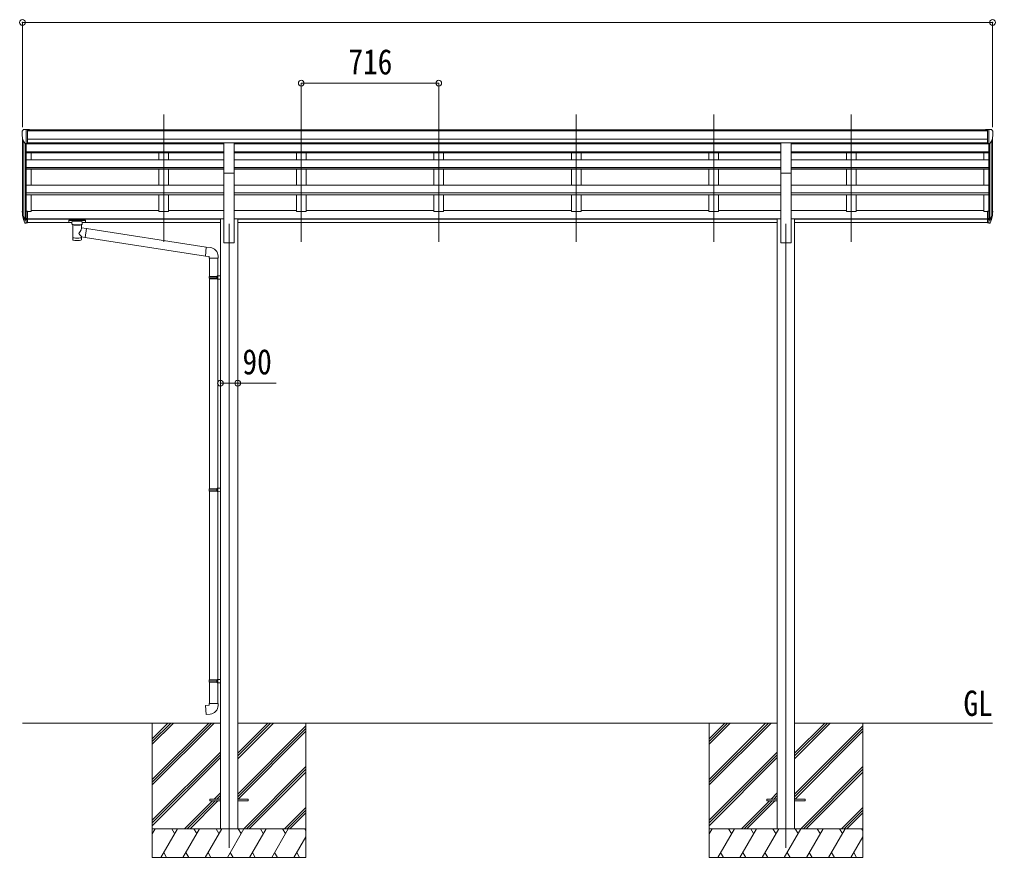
# Model space of a CAD drawing. Units: millimetres at full size, sheet at 1:30. Extents: x -8385 to 8479, y -5853 to 5787.
# Drawn here: x -241 to 4841, y -3345 to 1018 of the extents above; entities that cross this region are included whole.
import ezdxf
from ezdxf.enums import TextEntityAlignment as Align

# ---------------------------------------------------------------- set-up
doc = ezdxf.new("R2010")
doc.units = ezdxf.units.MM
doc.header["$LTSCALE"] = 30
doc.header["$PDMODE"] = 32
doc.header["$PDSIZE"] = 30
for name, color, linetype, lineweight in [('0-0_0', 7, 'Continuous', 9), ('0-1_本体', 4, 'Continuous', 9), ('0-2_部品', 7, 'Continuous', 9), ('0-8_PARTS2', 2, 'Continuous', 9), ('0-A_寸法', 6, 'Continuous', 9)]:
    doc.layers.add(name, color=color, linetype=linetype, lineweight=lineweight)
doc.styles.add('ＭＳ ゴシック', font='')
doc.styles.get('ＭＳ ゴシック').set_extended_font_data('MS Gothic')

msp = doc.modelspace()

# ---------------------------------------------------------------- linework, layer by layer
at = {"layer": '0-0_0'}
for p, q in [((-225.87, -2645.47), (804.93, -2645.47)), ((450.13, -2645.47), (450.13, -3345.47)), ((450.13, -2939.65), (744.31, -2645.47)), ((450.13, -2953.79), (758.45, -2645.47)), ((450.13, -2967.93), (772.6, -2645.47)), ((450.13, -2755.8), (560.46, -2645.47)), ((450.13, -2741.66), (546.32, -2645.47)), ((450.13, -2727.52), (532.18, -2645.47)), ((895.33, -2645.47), (3704.93, -2645.47)), ((895.33, -2831.1), (1080.96, -2645.47)), ((895.33, -2816.96), (1066.82, -2645.47)), ((895.33, -2802.82), (1052.68, -2645.47)), ((895.33, -3014.95), (1250.13, -2660.15)), ((895.33, -3029.09), (1250.13, -2674.29)), ((897.59, -3040.97), (1250.13, -2688.44)), ((1250.13, -2645.47), (1250.13, -3345.47)), ((3350.13, -2645.47), (3350.13, -3345.47)), ((3350.13, -2939.65), (3644.31, -2645.47)), ((3350.13, -2953.79), (3658.45, -2645.47)), ((3350.13, -2967.93), (3672.6, -2645.47)), ((3350.13, -2755.8), (3460.46, -2645.47)), ((3350.13, -2741.66), (3446.32, -2645.47)), ((3350.13, -2727.52), (3432.18, -2645.47)), ((3795.33, -2645.47), (4826.13, -2645.47)), ((3795.33, -2831.1), (3980.96, -2645.47)), ((3795.33, -2816.96), (3966.82, -2645.47)), ((3795.33, -2802.82), (3952.68, -2645.47)), ((3795.33, -3014.95), (4150.13, -2660.15)), ((3795.33, -3029.09), (4150.13, -2674.29)), ((3797.59, -3040.97), (4150.13, -2688.44)), ((4150.13, -2645.47), (4150.13, -3345.47)), ((450.13, -3151.78), (804.93, -2796.98)), ((450.13, -3165.92), (804.93, -2811.13)), ((450.13, -3180.07), (804.93, -2825.27)), ((3350.13, -3151.78), (3704.93, -2796.98)), ((3350.13, -3165.92), (3704.93, -2811.13)), ((3350.13, -3180.07), (3704.93, -2825.27)), ((926.94, -3195.47), (1250.13, -2872.28)), ((941.08, -3195.47), (1250.13, -2886.43)), ((3826.94, -3195.47), (4150.13, -2872.28)), ((3841.08, -3195.47), (4150.13, -2886.43)), ((955.23, -3195.47), (1250.13, -2900.57)), ((3855.23, -3195.47), (4150.13, -2900.57)), ((773.07, -3040.97), (804.93, -3009.11)), ((787.22, -3040.97), (804.93, -3023.26)), ((801.36, -3040.97), (804.93, -3037.4)), ((3673.07, -3040.97), (3704.93, -3009.11)), ((3687.22, -3040.97), (3704.93, -3023.26)), ((3701.36, -3040.97), (3704.93, -3037.4)), ((618.57, -3195.47), (764.07, -3049.97)), ((632.72, -3195.47), (778.22, -3049.97)), ((646.86, -3195.47), (792.36, -3049.97)), ((1139.07, -3195.47), (1250.13, -3084.41)), ((1153.22, -3195.47), (1250.13, -3098.56)), ((3518.57, -3195.47), (3664.07, -3049.97)), ((3532.72, -3195.47), (3678.22, -3049.97)), ((3546.86, -3195.47), (3692.36, -3049.97)), ((4039.07, -3195.47), (4150.13, -3084.41)), ((4053.22, -3195.47), (4150.13, -3098.56)), ((1167.36, -3195.47), (1250.13, -3112.7)), ((4067.36, -3195.47), (4150.13, -3112.7)), ((1250.13, -3195.47), (450.13, -3195.47)), ((450.13, -3222.98), (466.01, -3195.47)), ((494.88, -3345.47), (581.48, -3195.47)), ((566.48, -3221.45), (551.48, -3195.47)), ((610.35, -3345.47), (696.95, -3195.47)), ((681.95, -3221.45), (666.95, -3195.47)), ((725.82, -3345.47), (812.42, -3195.47)), ((797.42, -3221.45), (782.42, -3195.47)), ((841.29, -3345.47), (927.89, -3195.47)), ((912.89, -3221.45), (897.89, -3195.47)), ((956.76, -3345.47), (1043.36, -3195.47)), ((1028.36, -3221.45), (1013.36, -3195.47)), ((1072.23, -3345.47), (1158.83, -3195.47)), ((1128.83, -3195.47), (1143.83, -3221.45)), ((1244.3, -3195.47), (1250.13, -3205.57)), ((4150.13, -3195.47), (3350.13, -3195.47)), ((3350.13, -3222.98), (3366.01, -3195.47)), ((3394.88, -3345.47), (3481.48, -3195.47)), ((3466.48, -3221.45), (3451.48, -3195.47)), ((3510.35, -3345.47), (3596.95, -3195.47)), ((3581.95, -3221.45), (3566.95, -3195.47)), ((3625.82, -3345.47), (3712.42, -3195.47)), ((3697.42, -3221.45), (3682.42, -3195.47)), ((3741.29, -3345.47), (3827.89, -3195.47)), ((3812.89, -3221.45), (3797.89, -3195.47)), ((3856.76, -3345.47), (3943.36, -3195.47)), ((3928.36, -3221.45), (3913.36, -3195.47)), ((3972.23, -3345.47), (4058.83, -3195.47)), ((4028.83, -3195.47), (4043.83, -3221.45)), ((4144.3, -3195.47), (4150.13, -3205.57)), ((1187.7, -3345.47), (1250.13, -3237.33)), ((4087.7, -3345.47), (4150.13, -3237.33)), ((450.13, -3345.47), (1250.13, -3345.47)), ((509.88, -3319.49), (524.87, -3345.47)), ((625.35, -3319.49), (640.35, -3345.47)), ((740.82, -3319.49), (755.82, -3345.47)), ((856.29, -3319.49), (871.29, -3345.47)), ((971.76, -3319.49), (986.76, -3345.47)), ((1087.23, -3319.49), (1102.23, -3345.47)), ((1202.7, -3319.49), (1217.7, -3345.47)), ((3350.13, -3345.47), (4150.13, -3345.47)), ((3409.88, -3319.49), (3424.87, -3345.47)), ((3525.35, -3319.49), (3540.35, -3345.47)), ((3640.82, -3319.49), (3655.82, -3345.47)), ((3756.29, -3319.49), (3771.29, -3345.47)), ((3871.76, -3319.49), (3886.76, -3345.47)), ((3987.23, -3319.49), (4002.23, -3345.47)), ((4102.7, -3319.49), (4117.7, -3345.47))]:
    msp.add_line(p, q, dxfattribs=at)
at = {"layer": '0-1_本体'}
for p, q in [((-199.37, 443.08), (4799.63, 443.08)), ((-199.37, 437.73), (4799.63, 437.73)), ((-225.87, 17.35), (-225.87, 406.33)), ((-221.59, 387.53), (-221.59, -5.23)), ((-211.87, 372.17), (-211.87, -23.23)), ((-205.87, 371.7), (-205.87, 21.2)), ((-205.87, 371.15), (822.63, 371.15)), ((-199.37, 394.2), (4799.63, 394.2)), ((-199.37, 376.53), (4799.63, 376.53)), ((-199.37, 374.16), (822.63, 374.16)), ((-180.87, 371.15), (-180.87, 374.16)), ((485.13, 374.07), (485.13, 371.77)), ((535.13, 374.07), (535.13, 371.77)), ((877.63, 374.16), (3722.63, 374.16)), ((877.63, 371.15), (3722.63, 371.15)), ((1201.13, 374.07), (1201.13, 371.77)), ((1251.13, 374.07), (1251.13, 371.77)), ((1917.13, 374.07), (1917.13, 371.24)), ((1967.13, 374.07), (1967.13, 371.24)), ((2633.13, 374.16), (2633.13, 371.15)), ((2683.13, 374.16), (2683.13, 371.15)), ((3349.13, 374.16), (3349.13, 371.15)), ((3399.13, 374.16), (3399.13, 371.15)), ((3777.63, 374.16), (4799.63, 374.16)), ((3777.63, 371.15), (4806.13, 371.15)), ((4065.13, 374.16), (4065.13, 371.15)), ((4115.13, 374.16), (4115.13, 371.15)), ((4781.13, 371.15), (4781.13, 374.16)), ((4806.13, 371.7), (4806.13, 21.2)), ((4812.13, 372.17), (4812.13, -23.23)), ((4821.85, 387.53), (4821.85, -5.23)), ((4826.13, 17.35), (4826.13, 406.33)), ((822.63, 329), (-205.87, 329)), ((822.63, 327.61), (-205.87, 327.61)), ((822.63, 323.83), (-205.87, 323.83)), ((-180.87, 287.76), (-180.87, 323.83)), ((485.13, 323.83), (485.13, 287.76)), ((535.13, 323.83), (535.13, 287.76)), ((3722.63, 329), (877.63, 329)), ((3722.63, 327.61), (877.63, 327.61)), ((3722.63, 323.83), (877.63, 323.83)), ((1201.13, 323.83), (1201.13, 287.76)), ((1251.13, 323.83), (1251.13, 287.76)), ((1917.13, 323.83), (1917.13, 287.76)), ((1967.13, 323.83), (1967.13, 287.76)), ((2633.13, 323.83), (2633.13, 287.76)), ((2683.13, 323.83), (2683.13, 287.76)), ((3349.13, 323.83), (3349.13, 287.76)), ((3399.13, 323.83), (3399.13, 287.76)), ((4806.13, 329), (3777.63, 329)), ((4806.13, 327.61), (3777.63, 327.61)), ((4806.13, 323.83), (3777.63, 323.83)), ((4065.13, 323.83), (4065.13, 287.76)), ((4115.13, 323.83), (4115.13, 287.76)), ((4781.13, 287.76), (4781.13, 323.83)), ((822.63, 287.76), (-205.87, 287.76)), ((3722.63, 287.76), (877.63, 287.76)), ((4806.13, 287.76), (3777.63, 287.76)), ((822.63, 247.02), (-205.87, 247.02)), ((822.63, 245.54), (-205.87, 245.54)), ((822.63, 238.75), (-205.87, 238.75)), ((-180.87, 155.39), (-180.87, 238.75)), ((485.13, 238.75), (485.13, 155.69)), ((535.13, 238.75), (535.13, 155.69)), ((822.63, -145.49), (822.63, 242.74)), ((3722.63, 247.02), (877.63, 247.02)), ((3722.63, 245.54), (877.63, 245.54)), ((877.63, -145.49), (877.63, 242.74)), ((3722.63, 238.75), (877.63, 238.75)), ((1201.13, 238.75), (1201.13, 155.69)), ((1251.13, 238.75), (1251.13, 155.69)), ((1917.13, 238.75), (1917.13, 155.69)), ((1967.13, 238.75), (1967.13, 155.69)), ((2633.13, 238.75), (2633.13, 155.39)), ((2683.13, 238.75), (2683.13, 155.39)), ((3349.13, 238.75), (3349.13, 155.39)), ((3399.13, 238.75), (3399.13, 155.39)), ((3722.63, -145.49), (3722.63, 242.74)), ((4806.13, 247.02), (3777.63, 247.02)), ((4806.13, 245.54), (3777.63, 245.54)), ((3777.63, -145.49), (3777.63, 242.74)), ((4806.13, 238.75), (3777.63, 238.75)), ((4065.13, 238.75), (4065.13, 155.39)), ((4115.13, 238.75), (4115.13, 155.39)), ((4781.13, 155.39), (4781.13, 238.75)), ((-205.87, 155.39), (822.63, 155.39)), ((877.63, 155.39), (3722.63, 155.39)), ((3777.63, 155.39), (4806.13, 155.39)), ((822.63, 116.18), (-205.87, 116.18)), ((822.63, 114.71), (-205.87, 114.71)), ((822.63, 105.04), (-205.87, 105.04)), ((-180.87, 18.98), (-180.87, 105.04)), ((485.13, 105.22), (485.13, 18.98)), ((535.13, 105.22), (535.13, 18.98)), ((3722.63, 116.18), (877.63, 116.18)), ((3722.63, 114.71), (877.63, 114.71)), ((3722.63, 105.04), (877.63, 105.04)), ((1201.13, 105.22), (1201.13, 18.98)), ((1251.13, 105.22), (1251.13, 18.98)), ((1917.13, 105.22), (1917.13, 18.98)), ((1967.13, 105.22), (1967.13, 18.98)), ((2633.13, 105.22), (2633.13, 18.98)), ((2683.13, 105.22), (2683.13, 18.98)), ((3349.13, 105.22), (3349.13, 18.98)), ((3399.13, 105.22), (3399.13, 18.98)), ((4806.13, 116.18), (3777.63, 116.18)), ((4806.13, 114.71), (3777.63, 114.71)), ((4806.13, 105.04), (3777.63, 105.04)), ((4065.13, 105.22), (4065.13, 18.98)), ((4115.13, 105.22), (4115.13, 18.98)), ((4781.13, 18.98), (4781.13, 105.04)), ((-180.87, 19), (-199.37, 19)), ((-180.87, 23.79), (485.13, 23.8)), ((535.13, 19), (485.13, 19)), ((535.13, 23.8), (822.63, 23.8)), ((877.63, 23.8), (1201.13, 23.8)), ((1251.13, 19), (1201.13, 19)), ((1251.13, 23.8), (1917.13, 23.8)), ((1967.13, 19), (1917.13, 19)), ((1967.13, 23.8), (2633.13, 23.8)), ((2683.13, 19), (2633.13, 19)), ((2683.13, 23.8), (3349.13, 23.8)), ((3399.13, 19), (3349.13, 19)), ((3399.13, 23.8), (3722.63, 23.8)), ((3777.63, 23.8), (4065.13, 23.8)), ((4115.13, 19), (4065.13, 19)), ((4115.13, 23.8), (4781.13, 23.8)), ((4781.13, 19), (4799.63, 19)), ((-199.37, -20.51), (804.93, -20.51)), ((-199.37, -21.89), (804.93, -21.89)), ((-199.37, -39.07), (32.13, -39.07)), ((86.13, -39.07), (804.93, -39.07)), ((804.93, -19.11), (822.63, -19.11)), ((804.93, -19.11), (804.93, -3195.47)), ((877.63, -19.11), (895.33, -19.11)), ((895.33, -19.11), (895.33, -3195.49)), ((895.33, -20.51), (3704.93, -20.51)), ((895.33, -21.89), (3704.93, -21.89)), ((895.33, -39.07), (3704.93, -39.07)), ((3704.93, -19.11), (3722.63, -19.11)), ((3704.93, -19.11), (3704.93, -3195.49)), ((3777.63, -19.11), (3795.33, -19.11)), ((3795.33, -19.11), (3795.33, -3195.49)), ((3795.33, -20.51), (4799.63, -20.51)), ((3795.33, -21.89), (4799.63, -21.89)), ((3795.33, -39.07), (4799.63, -39.07)), ((822.63, -145.49), (877.63, -145.49)), ((3722.63, -145.49), (3777.63, -145.49))]:
    msp.add_line(p, q, dxfattribs=at)
at = {"layer": '0-2_部品'}
for p, q in [((-227.87, 435.76), (-227.87, 435.13)), ((-220.96, 444.56), (-225.03, 438.76)), ((-217.87, 445.13), (-220.2, 444.99)), ((-217.87, 445.13), (-199.37, 445.13)), ((-205.87, 372.15), (-205.87, 445.13)), ((-199.37, 445.13), (-189.37, 445.04)), ((-199.37, 373.15), (-199.37, 445.13)), ((-189.37, 443.53), (-189.37, 445.04)), ((4799.63, 445.13), (4789.63, 445.04)), ((4789.63, 443.53), (4789.63, 445.04)), ((4799.63, 373.15), (4799.63, 445.13)), ((4818.13, 445.13), (4799.63, 445.13)), ((4806.13, 372.15), (4806.13, 445.13)), ((4818.13, 445.13), (4820.46, 444.99)), ((4821.22, 444.56), (4825.29, 438.76)), ((4828.13, 435.76), (4828.13, 435.13)), ((-213.49, 373.96), (-222.77, 390.03)), ((-205.87, 372.15), (-211.08, 372.47)), ((-199.37, 373.15), (-205.87, 373.15)), ((822.63, 375.26), (877.63, 375.26)), ((822.63, 218.31), (822.63, 375.26)), ((877.63, 218.31), (877.63, 375.26)), ((3722.63, 375.26), (3777.63, 375.26)), ((3722.63, 218.31), (3722.63, 375.26)), ((3777.63, 218.31), (3777.63, 375.26)), ((4799.63, 373.15), (4806.13, 373.15)), ((4806.13, 372.15), (4811.34, 372.47)), ((4813.76, 373.96), (4823.03, 390.03)), ((822.63, 218.31), (877.63, 218.31)), ((3722.63, 218.31), (3777.63, 218.31)), ((-205.87, 19.82), (-205.87, -42.06)), ((-199.37, 19.82), (-205.87, 19.82)), ((-199.37, 19.82), (-199.37, -41.24)), ((4799.63, 19.82), (4799.63, -41.24)), ((4799.63, 19.82), (4806.13, 19.82)), ((4806.13, 19.82), (4806.13, -42.06)), ((-223.48, -6.22), (-213.31, -25.39)), ((-212.3, -24.14), (-222.06, -5.72)), ((-220.89, -23.07), (-213.31, -40.56)), ((-205.87, -24.89), (-211, -24.89)), ((-205.87, -26.89), (-210.71, -26.89)), ((-205.87, -42.06), (-210.71, -42.06)), ((-199.37, -18.49), (-205.87, -18.49)), ((-199.37, -23.89), (-205.87, -23.89)), ((-199.37, -41.24), (-205.87, -41.24)), ((15.63, -26.95), (15.63, -37.71)), ((15.63, -27.14), (15.63, -28.68)), ((17.63, -26.29), (100.63, -26.29)), ((17.63, -28.47), (100.63, -28.47)), ((17.63, -38.38), (32.13, -38.38)), ((32.13, -45.18), (32.13, -34.91)), ((36.23, -49.68), (36.21, -129.98)), ((82.03, -67.26), (82.03, -49.67)), ((86.13, -45.18), (86.13, -34.91)), ((86.13, -38.38), (100.63, -38.38)), ((102.63, -26.95), (102.63, -37.71)), ((4799.63, -18.49), (4806.13, -18.49)), ((4799.63, -23.89), (4806.13, -23.89)), ((4799.63, -41.24), (4806.13, -41.24)), ((4806.13, -24.89), (4811.27, -24.89)), ((4806.13, -26.89), (4810.98, -26.89)), ((4806.13, -42.06), (4810.98, -42.06)), ((4812.56, -24.14), (4822.32, -5.72)), ((4823.74, -6.22), (4813.58, -25.39)), ((4821.15, -23.07), (4813.58, -40.56)), ((107.25, -71.16), (82.03, -67.25)), ((107.25, -71.16), (100.23, -116.42)), ((107.25, -71.16), (731.22, -167.96)), ((82.05, -129.98), (82.03, -113.35)), ((82.03, -113.6), (100.23, -116.42)), ((727.21, -213.79), (100.23, -116.42)), ((752.05, -169.78), (731.22, -167.96)), ((747.13, -225.53), (793.13, -225.53)), ((749.13, -225.53), (749.13, -319.53)), ((791.13, -225.53), (791.13, -316.97)), ((793.13, -225.53), (793.13, -214.61)), ((747.13, -321.53), (748.13, -319.53)), ((747.13, -321.53), (791.13, -321.53)), ((747.13, -321.53), (747.13, -329.53)), ((747.13, -329.53), (791.13, -329.53)), ((747.13, -329.53), (748.13, -331.53)), ((748.13, -319.53), (791.13, -319.53)), ((748.13, -331.53), (791.13, -331.53)), ((749.13, -331.53), (749.13, -1425.72)), ((786.65, -321.53), (786.22, -319.53)), ((789.13, -317.03), (805.13, -316.56)), ((789.13, -319.03), (789.13, -317.03)), ((789.13, -319.03), (791.13, -319.03)), ((789.13, -334.03), (789.13, -332.03)), ((789.13, -334.03), (805.13, -334.5)), ((791.13, -334.09), (791.13, -1423.16)), ((805.13, -316.56), (805.13, -334.5)), ((789.13, -1423.22), (805.13, -1422.75)), ((805.13, -1422.75), (805.13, -1440.69)), ((747.13, -1427.72), (748.13, -1425.72)), ((747.13, -1427.72), (791.13, -1427.72)), ((747.13, -1427.72), (747.13, -1435.72)), ((747.13, -1435.72), (791.13, -1435.72)), ((747.13, -1435.72), (748.13, -1437.72)), ((748.13, -1425.72), (791.13, -1425.72)), ((748.13, -1437.72), (791.13, -1437.72)), ((749.13, -1437.72), (749.13, -2420.88)), ((786.65, -1427.72), (786.22, -1425.72)), ((789.13, -1425.22), (789.13, -1423.22)), ((789.13, -1425.22), (791.13, -1425.22)), ((789.13, -1440.22), (789.13, -1438.22)), ((789.13, -1440.22), (805.13, -1440.69)), ((791.13, -1440.28), (791.13, -2418.32)), ((747.13, -2422.88), (748.13, -2420.88)), ((747.13, -2422.88), (791.13, -2422.88)), ((747.13, -2422.88), (747.13, -2430.88)), ((747.13, -2430.88), (791.13, -2430.88)), ((747.13, -2430.88), (748.13, -2432.88)), ((748.13, -2420.88), (791.13, -2420.88)), ((748.13, -2432.88), (791.13, -2432.88)), ((749.13, -2432.88), (749.13, -2542.88)), ((786.65, -2422.88), (786.22, -2420.88)), ((789.13, -2418.38), (805.13, -2417.91)), ((789.13, -2420.38), (789.13, -2418.38)), ((789.13, -2420.38), (791.13, -2420.38)), ((789.13, -2435.38), (789.13, -2433.38)), ((789.13, -2435.38), (805.13, -2435.85)), ((791.13, -2435.44), (791.13, -2542.88)), ((805.13, -2417.91), (805.13, -2435.85)), ((747.13, -2542.88), (793.13, -2542.88)), ((747.13, -2552.88), (747.13, -2542.88)), ((793.13, -2542.88), (793.13, -2553.79))]:
    msp.add_line(p, q, dxfattribs=at)
at = {"layer": '0-2_部品', "color": 4}
for p, q in [((750.33, -3040.97), (750.33, -3049.97)), ((805.13, -3040.97), (750.33, -3040.97)), ((949.93, -3040.97), (895.13, -3040.97)), ((3650.33, -3040.97), (3650.33, -3049.97)), ((3705.13, -3040.97), (3650.33, -3040.97)), ((3849.93, -3040.97), (3795.13, -3040.97)), ((805.13, -3049.97), (750.33, -3049.97)), ((3705.13, -3049.97), (3650.33, -3049.97))]:
    msp.add_line(p, q, dxfattribs=at)
at = {"layer": '0-2_部品'}
for points in [[(15.63, -26.95), (15.67, -26.76), (15.75, -26.62), (15.85, -26.53), (15.95, -26.47), (16.07, -26.42), (16.37, -26.36), (16.86, -26.31), (17.4, -26.29), (17.63, -26.29)], [(15.63, -37.71), (15.67, -37.91), (15.75, -38.04), (15.85, -38.14), (15.95, -38.2), (16.07, -38.24), (16.37, -38.31), (16.86, -38.35), (17.4, -38.37), (17.63, -38.38)], [(32.17, -45.13), (32.15, -45.48), (32.39, -46.44), (32.91, -47.32), (33.72, -48.16), (34.83, -48.96), (36.23, -49.68)], [(82.03, -49.67), (82.26, -49.58), (83.62, -48.84), (84.73, -48), (85.49, -47.13), (85.95, -46.23), (86.12, -45.34)], [(100.63, -26.29), (100.98, -26.29), (101.51, -26.32), (101.96, -26.37), (102.27, -26.45), (102.44, -26.54), (102.56, -26.68), (102.62, -26.86), (102.63, -26.95)], [(100.63, -38.38), (100.98, -38.37), (101.51, -38.35), (101.96, -38.3), (102.27, -38.22), (102.44, -38.12), (102.56, -37.98), (102.62, -37.8), (102.63, -37.71)], [(731.22, -167.96), (727.21, -213.79), (747.13, -215.53), (747.13, -225.53)], [(786.65, -321.53), (786.65, -329.53), (786.22, -331.53)], [(789.13, -332.03), (791.13, -332.03), (791.13, -319.03)], [(786.65, -1427.72), (786.65, -1435.72), (786.22, -1437.72)], [(789.13, -1438.22), (791.13, -1438.22), (791.13, -1425.22)], [(786.65, -2422.88), (786.65, -2430.88), (786.22, -2432.88)], [(789.13, -2433.38), (791.13, -2433.38), (791.13, -2420.38)], [(752.05, -2598.62), (731.22, -2600.45), (727.21, -2554.62), (747.13, -2552.88)]]:
    msp.add_lwpolyline(points, dxfattribs=at)
at = {"layer": '0-2_部品', "color": 4}
for points in [[(949.93, -3040.97), (949.93, -3049.97), (895.13, -3049.97)], [(3849.93, -3040.97), (3849.93, -3049.97), (3795.13, -3049.97)]]:
    msp.add_lwpolyline(points, dxfattribs=at)
at = {"layer": '0-2_部品'}
for centre, radius, start, end in [((-224.87, 435.76), 3, 93, 180), ((-25.87, 435.13), 202, 180, 192.90261), ((-220.14, 443.99), 1, 93.5, 145), ((4820.4, 443.99), 1, 35, 86.5), ((4626.13, 435.13), 202, 347.09739, 0), ((4825.13, 435.76), 3, 0, 87), ((-210.89, 375.46), 3, 210, 266.5), ((4811.16, 375.46), 3, 273.5, 330), ((-137.21, 15.95), 89.07, 174.49576, 194.41188), ((-137.92, 20.23), 88.05, 177.22392, 197.21071), ((-92.65, 13.01), 133.22, 183.27987, 195.71302), ((4692.91, 13.01), 133.22, 344.28698, 356.72013), ((4738.18, 20.23), 88.05, 342.78929, 2.77608), ((4737.47, 15.95), 89.07, 345.58812, 5.50424), ((-210.71, -23.89), 3, 210, 270), ((-210.71, -39.06), 3, 210, 270), ((-211, -23.39), 1.5, 210, 270), ((4810.98, -23.89), 3, 270, 330), ((4810.98, -39.06), 3, 270, 330), ((4811.27, -23.39), 1.5, 270, 330), ((748.13, -214.61), 45, 0, 85), ((748.13, -2553.79), 45, 275, 0)]:
    msp.add_arc(centre, radius, start, end, dxfattribs=at)
for centre, major_axis, ratio, start_param, end_param in [((17.63, -28.68), (2, 0), 0.109601, 1.5707963, 3.1415927), ((59.13, -34.91), (27, 0), 0.122176, 6.2831853, 9.424778), ((59.14, -50.14), (-22.91, 0.42), 0.072511, 0.0008029, 1.5715993), ((59.12, -50.14), (22.92, 0.42), 0.07247, 4.71158, 6.2823764), ((70.13, -45.18), (16, 0), 0.361356, 6.2636979, 6.2831853), ((100.63, -28.68), (2, 0), 0.109601, 0, 1.5707963), ((59.14, -51.76), (-22.91, 0.42), 0.072511, 0.0008029, 1.5715993), ((59.12, -51.76), (22.92, 0.42), 0.07247, 4.71158, 6.2823764), ((59.13, -93.8), (-22.81, -26.62), 0.234429, 1.6855472, 3.1268519), ((61.69, -91.15), (20.32, -22.25), 0.045535, 0.0389954, 1.3075346), ((59.13, -129.98), (22.92, 0), 0.101955, 3.1415499, 6.2833984), ((59.13, -117.53), (22.91, 0), 0.122865, 3.1415927, 6.2831853)]:
    msp.add_ellipse(centre, major_axis=major_axis, ratio=ratio, start_param=start_param, end_param=end_param, dxfattribs=at)
at = {"layer": '0-8_PARTS2'}
for p, q in [((510.13, -139.27), (510.13, 523.26)), ((1226.13, -139.27), (1226.13, 523.26)), ((1942.13, -139.27), (1942.13, 523.26)), ((2658.13, -139.27), (2658.13, 523.26)), ((3374.13, -139.27), (3374.13, 523.26)), ((4090.13, -139.27), (4090.13, 523.26)), ((850.13, -45.47), (850.13, -3295.47)), ((3750.13, -45.47), (3750.13, -3295.47))]:
    msp.add_line(p, q, dxfattribs=at)
at = {"layer": '0-A_寸法'}
for p, q in [((-225.87, 1002.89), (-225.87, 457.26)), ((-225.87, 1002.89), (4826.13, 1002.89)), ((4826.13, 1002.89), (4826.13, 457.26)), ((1226.13, 686.27), (1226.13, 457.26)), ((1226.13, 686.27), (1942.13, 686.27)), ((1942.13, 686.27), (1942.13, 457.26)), ((805.13, -875.65), (895.13, -875.65)), ((895.13, -875.65), (1095.13, -875.65))]:
    msp.add_line(p, q, dxfattribs=at)
for p in [(-225.87, 1002.89), (4826.13, 1002.89), (1226.13, 686.27), (1942.13, 686.27), (805.13, -875.65), (895.13, -875.65)]:
    msp.add_point(p, dxfattribs=at)

# ---------------------------------------------------------------- texts
at = {"layer": '0-0_0', "style": 'ＭＳ ゴシック', "width": 0.85}
msp.add_text('GL', height=132, dxfattribs=at).set_placement((4674.59, -2647.91), align=Align.BOTTOM_LEFT)
at = {"layer": '0-A_寸法', "color": 7, "style": 'ＭＳ ゴシック', "width": 0.85}
for s, p in [('716', (1471.63, 692.27)), ('90', (920.13, -869.65))]:
    msp.add_text(s, height=132, dxfattribs=at).set_placement(p, align=Align.BOTTOM_LEFT)

doc.saveas('drawing.dxf')
